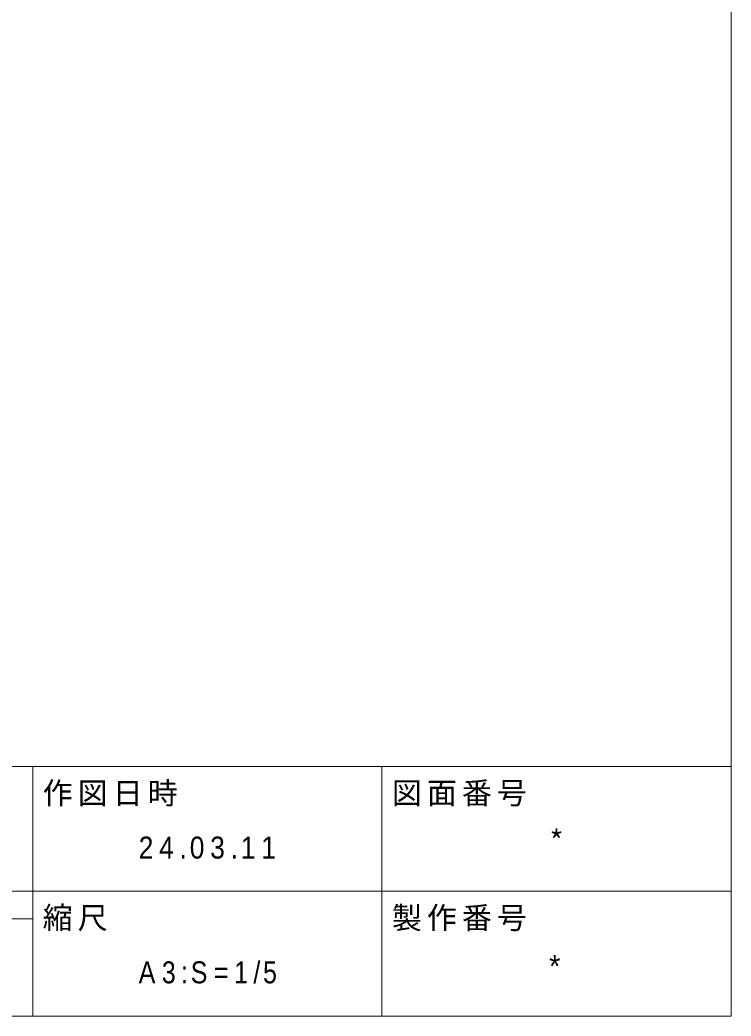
# Model space of a CAD drawing. Units: millimetres on the paper, enlarged 5 times. Extents: x -1000 to 1000, y -688 to 688.
# Drawn here: x 643.6 to 1000, y -687.5 to -188.5 of the extents above; entities that cross this region are included whole.
import ezdxf
from ezdxf.enums import TextEntityAlignment as Align

# ---------------------------------------------------------------- set-up
doc = ezdxf.new("R2010")
doc.units = ezdxf.units.MM
doc.header["$LTSCALE"] = 5
doc.layers.add('F-0_図面枠', color=6, linetype='Continuous', lineweight=9)
doc.layers.add('F-5_F-5ﾚｲﾔ', color=7, linetype='Continuous', lineweight=9)
doc.styles.add('HGｺﾞｼｯｸM', font='')
doc.styles.add('ＭＳ ゴシック', font='')
doc.styles.get('HGｺﾞｼｯｸM').set_extended_font_data('HGｺﾞｼｯｸM')
doc.styles.get('ＭＳ ゴシック').set_extended_font_data('MS Gothic')

msp = doc.modelspace()

# ---------------------------------------------------------------- linework, layer by layer
at = {"layer": 'F-0_図面枠'}
for p, q in [((1000, -687.5), (1000, 687.5)), ((1000, -562.5), (-1000, -562.5)), ((650, -562.5), (650, -687.5)), ((825, -562.5), (825, -687.5)), ((1000, -625), (300, -625)), ((300, -638.75), (650, -638.75)), ((1000, -687.5), (-1000, -687.5))]:
    msp.add_line(p, q, dxfattribs=at)

# ---------------------------------------------------------------- texts
at = {"layer": 'F-5_F-5ﾚｲﾔ'}
for style, p in [('ＭＳ ゴシック', (908.75, -608.75)), ('HGｺﾞｼｯｸM', (908.75, -671.25))]:
    msp.add_text('*', height=11, dxfattribs=dict(at, style=style)).set_placement(p, align=Align.BOTTOM_LEFT)
at = {"layer": 'F-5_F-5ﾚｲﾔ', "char_height": 11, "attachment_point": 7}
for s, insert, style in [('\\T1.17;作図日時', (655, -582.5), 'ＭＳ ゴシック'), ('\\T1.17;図面番号', (830, -582.5), 'ＭＳ ゴシック'), ('\\T1.39;\\W0.9;24.03.11', (703.125, -608.75), 'HGｺﾞｼｯｸM'), ('\\T1.17;縮尺', (655, -645), 'ＭＳ ゴシック'), ('\\T1.17;製作番号', (830, -645), 'ＭＳ ゴシック'), ('\\T1.39;\\W0.85;A3:S=1/5', (703.125, -671.25), 'HGｺﾞｼｯｸM')]:
    msp.add_mtext(s, dxfattribs=dict(at, insert=insert, style=style))

doc.saveas('drawing.dxf')
